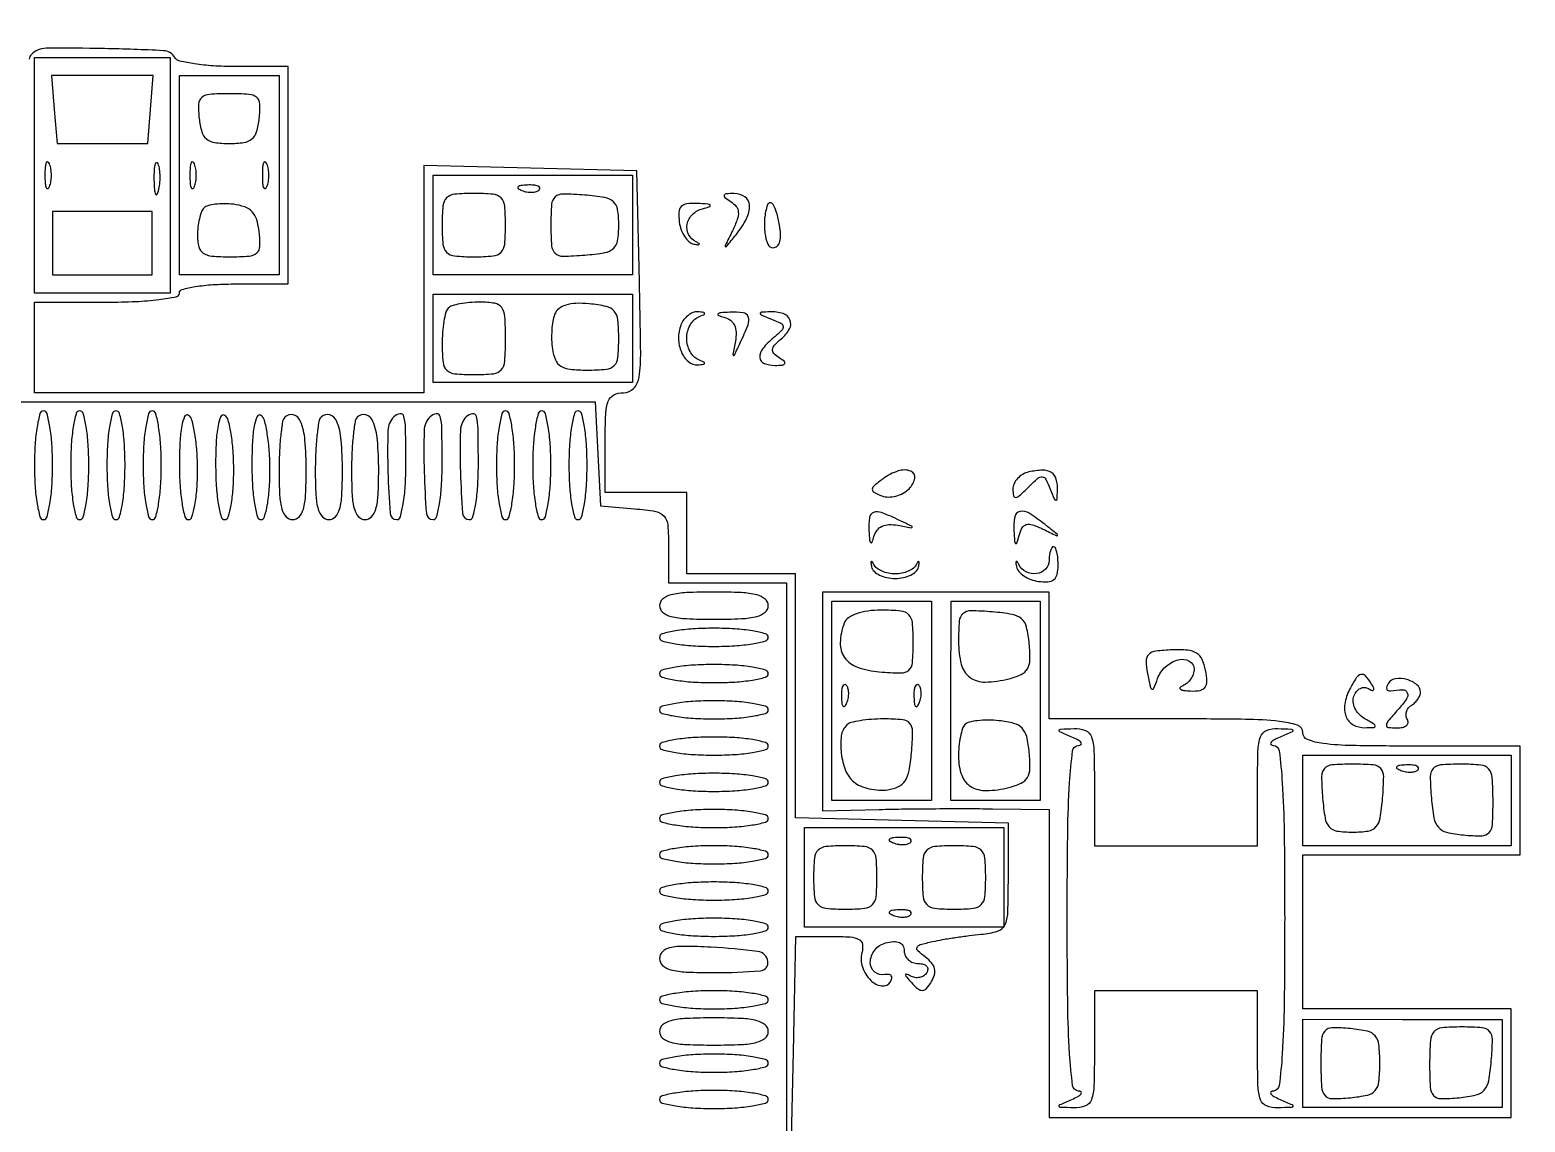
# Model space of a CAD drawing. Extents: x 4 to 1603, y 7 to 792.
# Drawn here: x 698.5 to 863.5, y 408.5 to 529 of the extents above; entities that cross this region are included whole.
import ezdxf

# ---------------------------------------------------------------- set-up
doc = ezdxf.new("R2010")
doc.units = 0

msp = doc.modelspace()

# ---------------------------------------------------------------- linework, layer by layer
for points in [[(4.463028, 790.750623, 0.090794), (4.267848, 789.688086, 0.000004), (4.202933, 675.011121, 0.000189), (4.180203, 548.51456, 0.000114), (4.244173, 398.5), (4.5, 7.5), (803.751263, 7.249377), (1603.002525, 6.998755), (1602.751263, 399.249377), (1602.5, 791.5), (803.718854, 791.750623, 0.000059), (387.797189, 791.831666, 0.000332), (164.795027, 791.700628, 0.000012), (5.544081, 791.497643, 0.311183)], [(717.183578, 519.25, 0.042092), (717.477073, 517.792364, 0.150028), (717.993325, 517.005535, 0.139442), (718.887057, 516.611553, 0.034539), (720.5, 516.5, 0.034539), (722.112943, 516.611553, 0.139442), (723.006675, 517.005535, 0.150028), (723.522927, 517.792364, 0.042092), (723.816422, 519.25, 0.035324), (723.886998, 520.855167, 0.216233), (723.533316, 521.582529, 0.157418), (722.672494, 521.926377, 0.016939), (720.5, 522, 0.016939), (718.327506, 521.926377, 0.157418), (717.466684, 521.582529, 0.216233), (717.113002, 520.855167, 0.035324)], [(700.157895, 513, 0.017491), (700.189089, 512.10856, 0.078554), (700.306058, 511.601562, 0.447206), (700.474999, 511.540618, 0.174857), (700.662281, 511.75, 0.057986), (700.818615, 512.320008, 0.037979), (700.87034, 513, 0.037979), (700.818615, 513.679992, 0.057986), (700.662281, 514.25, 0.174857), (700.474999, 514.459382, 0.447206), (700.306058, 514.398438, 0.078554), (700.189089, 513.89144, 0.017491)], [(712.194949, 512.5, 0.012823), (712.235556, 511.431793, 0.080377), (712.356533, 510.900903, 0.597527), (712.51666, 510.883358, 0.087174), (712.692991, 511.269032, 0.037336), (712.832894, 512.036634, 0.029507), (712.872264, 512.880008, 0.030339), (712.814405, 513.671085, 0.06278), (712.655937, 514.269032, 0.31318), (712.47713, 514.386009, 0.333666), (712.315079, 514.257153, 0.052471), (712.212705, 513.580113, 0.014395)], [(716.157895, 513, 0.017491), (716.189089, 512.10856, 0.078554), (716.306058, 511.601562, 0.447206), (716.474999, 511.540618, 0.174857), (716.662281, 511.75, 0.057986), (716.818615, 512.320008, 0.037979), (716.87034, 513, 0.037979), (716.818615, 513.679992, 0.057986), (716.662281, 514.25, 0.174857), (716.474999, 514.459382, 0.447206), (716.306058, 514.398438, 0.078554), (716.189089, 513.89144, 0.017491)], [(724.157895, 513, 0.017491), (724.189089, 512.10856, 0.078554), (724.306058, 511.601562, 0.447206), (724.474999, 511.540618, 0.174857), (724.662281, 511.75, 0.057986), (724.818615, 512.320008, 0.037979), (724.87034, 513, 0.037979), (724.818615, 513.679992, 0.057986), (724.662281, 514.25, 0.174857), (724.474999, 514.459382, 0.447206), (724.306058, 514.398438, 0.078554), (724.189089, 513.89144, 0.017491)], [(752.8125, 511.316886, 0.051402), (753.359369, 511.160852, 0.05415), (753.916927, 511.123424, 0.060344), (754.402231, 511.202593, 0.126455), (754.729167, 511.395833, 0.296942), (754.77538, 511.614691, 0.208169), (754.592839, 511.799335, 0.077125), (754.112848, 511.910055, 0.028489), (753.416667, 511.921053, 0.018894), (752.670344, 511.862007, 0.168741), (752.37858, 511.720685, 0.470617), (752.395823, 511.538436, 0.054073)], [(744, 507.5, 0.021868), (744.093097, 505.372388, 0.176278), (744.5, 504.5, 0.176278), (745.372388, 504.093097, 0.021868), (747.5, 504, 0.021868), (749.627612, 504.093097, 0.176278), (750.5, 504.5, 0.176278), (750.906903, 505.372388, 0.021868), (751, 507.5, 0.021868), (750.906903, 509.627612, 0.176278), (750.5, 510.5, 0.176278), (749.627612, 510.906903, 0.021868), (747.5, 511, 0.021868), (745.372388, 510.906903, 0.176278), (744.5, 510.5, 0.176278), (744.093097, 509.627612, 0.021868)], [(756, 507.5, 0.018176), (756.083434, 505.205566, 0.196183), (756.487496, 504.390308, 0.187256), (757.356672, 504.07009, 0.016335), (759.75, 504.189635, 0.020378), (761.942444, 504.461398, 0.140701), (762.911636, 504.921996, 0.177086), (763.373259, 505.772952, 0.036644), (763.5, 507.5, 0.036644), (763.373259, 509.227048, 0.177086), (762.911636, 510.078004, 0.140701), (761.942444, 510.538602, 0.020378), (759.75, 510.810365, 0.016335), (757.356672, 510.92991, 0.187256), (756.487496, 510.609692, 0.196183), (756.083434, 509.794434, 0.018176)], [(775.853245, 510.111861, -0.08497), (776.459136, 509.56488, -0.152864), (776.695014, 508.944883, -0.102476), (776.5756, 508.121822, -0.026286), (776.048079, 506.877174, 0.000934), (775.26051, 505.25331, 0.306041), (775.279764, 505.120787, 0.459645), (775.384592, 505.123844, 0.001126), (776.444834, 506.44113, 0.048728), (777.606591, 508.221824, 0.13164), (777.931723, 509.683184, 0.231778), (777.42394, 510.616288, 0.157704), (776.25, 510.984687, 0.015581), (775.371676, 510.949616, 0.274898), (775.147413, 510.793671, 0.351045), (775.206782, 510.559766, 0.020555)], [(717.712576, 509.379243, 0.108211), (717.43767, 508.950178, 0.031115), (717.209319, 508.190569, 0.029737), (717.052482, 507.278843, 0.027732), (717, 506.333333, 0.060892), (717.151998, 505.089862, 0.189255), (717.632117, 504.413563, 0.124664), (718.595732, 504.08209, 0.020819), (720.566422, 504, 0.017643), (722.68944, 504.074935, 0.159249), (723.538996, 504.42059, 0.213995), (723.887952, 505.148722, 0.034973), (723.816422, 506.75, 0.046506), (723.53206, 508.100673, 0.113586), (723.024156, 508.974218, 0.120357), (722.206587, 509.507971, 0.055738), (720.962576, 509.79591, 0.028384), (719.938939, 509.856725, 0.032536), (718.961202, 509.795577, 0.034438), (718.153747, 509.634956, 0.130786)], [(770.180449, 507.828328, 0.052005), (770.397357, 506.978897, 0.056995), (770.780663, 506.220169, 0.064539), (771.26339, 505.659189, 0.134605), (771.775, 505.403328, 0.01415), (772.233161, 505.325702, 0.238062), (772.374375, 505.373738, 0.482015), (772.362259, 505.471882, 0.02232), (772.025, 505.658333, -0.162909), (771.2087, 506.471329, -0.166617), (771.055767, 507.603686, -0.150531), (771.635242, 508.677713, -0.131143), (772.75, 509.310674, 0.014451), (773.54412, 509.542911, 0.559188), (773.579949, 509.690831, 0.18019), (773.315888, 509.812621, 0.006406), (772.180449, 509.883999, 0.042163), (771.019571, 509.844157, 0.171796), (770.396039, 509.536119, 0.182714), (770.127373, 508.91836, 0.04876)], [(779.916667, 509.75, 0.057849), (779.596426, 508.218875, 0.05473), (779.62629, 506.625415, 0.0645), (779.951223, 505.388603, 0.305249), (780.528447, 505, 0.1962), (780.981154, 505.184754, 0.129922), (781.272314, 505.673313, 0.080747), (781.365752, 506.462148, 0.036426), (781.244751, 507.5, 0.021051), (780.919178, 508.88438, 0.06513), (780.543165, 509.76598, 0.265922), (780.205251, 509.958451, 0.322255)], [(744.666667, 498.333333, 0.13383), (744.407375, 497.879756, 0.022027), (744.195833, 496.883333, 0.022866), (744.048852, 495.658442, 0.018427), (744, 494.333333, 0.024666), (744.098603, 492.335788, 0.179682), (744.5125, 491.488095, 0.170228), (745.392076, 491.091296, 0.021645), (747.5, 491, 0.022778), (749.675038, 491.099137, 0.192545), (750.53125, 491.535714, 0.165362), (750.920164, 492.478972, 0.01583), (751, 495, 0.015813), (750.923955, 497.403964, 0.139151), (750.572917, 498.397059, 0.201918), (749.811597, 498.870158, 0.039406), (748.166667, 499, 0.021582), (747.03307, 498.951046, 0.025482), (745.969792, 498.804167, 0.025624), (745.099647, 498.591727, 0.12431)], [(756.414044, 497.636597, 0.052484), (756.217204, 496.901205, 0.023255), (756.106591, 495.901175, 0.022711), (756.086884, 494.821338, 0.028402), (756.170919, 493.822726, 0.065549), (756.503954, 492.627073, 0.157015), (757.099876, 491.939415, 0.111705), (758.133619, 491.593661, 0.025076), (760, 491.5, 0.021868), (762.127612, 491.593097, 0.176278), (763, 492, 0.176278), (763.406903, 492.872388, 0.021868), (763.5, 495, 0.024341), (763.399974, 497.05343, 0.15355), (762.994947, 498.005918, 0.164455), (762.132691, 498.520458, 0.028996), (760.243125, 498.813871, 0.031233), (758.770124, 498.863427, 0.067469), (757.653457, 498.679151, 0.094451), (756.874964, 498.26728, 0.133133)], [(770.361626, 496.5, 0.095527), (770.09356, 494.99205, 0.096072), (770.40638, 493.495799, 0.116082), (771.18339, 492.427388, 0.19554), (772.218615, 492.078947, 0.011982), (772.873211, 492.135049, 0.36718), (772.97782, 492.245655, 0.30932), (772.89123, 492.388093, 0.01027), (772.25, 492.662281, -0.109745), (771.77178, 492.990955, -0.064843), (771.367188, 493.557045, -0.060083), (771.093179, 494.261398, -0.062829), (771, 495, -0.062829), (771.093179, 495.738602, -0.060083), (771.367188, 496.442955, -0.064843), (771.77178, 497.009045, -0.109745), (772.25, 497.337719, 0.01027), (772.89123, 497.611907, 0.30932), (772.97782, 497.754345, 0.36718), (772.873211, 497.864951, 0.011982), (772.218615, 497.921053, 0.107569), (771.685734, 497.838999, 0.071645), (771.144554, 497.536184, 0.067116), (770.677538, 497.067466, 0.070903)], [(775.142614, 497.331355, -0.099497), (775.819251, 496.997671, -0.119968), (776.261299, 496.445978, -0.101051), (776.446425, 495.673768, -0.054986), (776.372088, 494.697357, 0.001352), (776.097601, 493.215398, 0.364775), (776.157355, 493.11082, 0.386085), (776.265341, 493.15455, 0.001392), (776.909189, 494.5, 0.017756), (777.768745, 496.488329, 0.177467), (777.787691, 497.379623, 0.286574), (777.233807, 497.829901, 0.044005), (775.75, 497.883999, 0.008917), (774.74971, 497.814523, 0.164219), (774.462401, 497.688723, 0.563204), (774.492166, 497.536656, 0.022964)], [(780.34695, 497.132621, -0.022014), (781.393077, 496.666793, -0.251782), (781.644618, 496.310348, -0.23464), (781.49472, 495.886208, -0.019356), (780.59695, 495.080461, 0.047617), (779.393213, 493.870719, 0.186529), (779.068787, 492.888211, 0.294821), (779.53493, 492.239786, 0.096009), (780.75, 492.015313, 0.017705), (781.585648, 492.052235, 0.254304), (781.826404, 492.209151, 0.363269), (781.778439, 492.443648, 0.026719), (781.202666, 492.853584, -0.060128), (780.620433, 493.329639, -0.22328), (780.472597, 493.767043, -0.162645), (780.701484, 494.25846, -0.029938), (781.441655, 494.951578, 0.09329), (782.340017, 496.035567, 0.229816), (782.394584, 497.041314, 0.220133), (781.631662, 497.737728, 0.087231), (780.190983, 497.929715, 0.008093), (779.218974, 497.873541, 0.449608), (779.12036, 497.744311, 0.250801), (779.260596, 497.572548, 0.004933)], [(699, 481, 0.015416), (699.071434, 478.683687, 0.025878), (699.291667, 476.75, 0.024068), (699.604992, 475.303225, 0.339565), (700, 475, 0.339565), (700.395008, 475.303225, 0.024068), (700.708333, 476.75, 0.025878), (700.928566, 478.683687, 0.015416), (701, 481, 0.015416), (700.928566, 483.316313, 0.025878), (700.708333, 485.25, 0.024068), (700.395008, 486.696775, 0.339565), (700, 487, 0.339565), (699.604992, 486.696775, 0.024068), (699.291667, 485.25, 0.025878), (699.071434, 483.316313, 0.015416)], [(703, 481, 0.015416), (703.071434, 478.683687, 0.025878), (703.291667, 476.75, 0.024068), (703.604992, 475.303225, 0.339565), (704, 475, 0.339565), (704.395008, 475.303225, 0.024068), (704.708333, 476.75, 0.025878), (704.928566, 478.683687, 0.015416), (705, 481, 0.015416), (704.928566, 483.316313, 0.025878), (704.708333, 485.25, 0.024068), (704.395008, 486.696775, 0.339565), (704, 487, 0.339565), (703.604992, 486.696775, 0.024068), (703.291667, 485.25, 0.025878), (703.071434, 483.316313, 0.015416)], [(707, 481, 0.015416), (707.071434, 478.683687, 0.025878), (707.291667, 476.75, 0.024068), (707.604992, 475.303225, 0.339565), (708, 475, 0.339565), (708.395008, 475.303225, 0.024068), (708.708333, 476.75, 0.025878), (708.928566, 478.683687, 0.015416), (709, 481, 0.015416), (708.928566, 483.316313, 0.025878), (708.708333, 485.25, 0.024068), (708.395008, 486.696775, 0.339565), (708, 487, 0.339565), (707.604992, 486.696775, 0.024068), (707.291667, 485.25, 0.025878), (707.071434, 483.316313, 0.015416)], [(711, 481, 0.015416), (711.071434, 478.683687, 0.025878), (711.291667, 476.75, 0.024068), (711.604992, 475.303225, 0.339565), (712, 475, 0.339565), (712.395008, 475.303225, 0.024068), (712.708333, 476.75, 0.025878), (712.928566, 478.683687, 0.015416), (713, 481, 0.015416), (712.928566, 483.316313, 0.025878), (712.708333, 485.25, 0.024068), (712.395008, 486.696775, 0.339565), (712, 487, 0.339565), (711.604992, 486.696775, 0.024068), (711.291667, 485.25, 0.025878), (711.071434, 483.316313, 0.015416)], [(750, 481, 0.015416), (750.071434, 478.683687, 0.025878), (750.291667, 476.75, 0.024068), (750.604992, 475.303225, 0.339565), (751, 475, 0.339565), (751.395008, 475.303225, 0.024068), (751.708333, 476.75, 0.025878), (751.928566, 478.683687, 0.015416), (752, 481, 0.015416), (751.928566, 483.316313, 0.025878), (751.708333, 485.25, 0.024068), (751.395008, 486.696775, 0.339565), (751, 487, 0.339565), (750.604992, 486.696775, 0.024068), (750.291667, 485.25, 0.025878), (750.071434, 483.316313, 0.015416)], [(754, 481, 0.015416), (754.071434, 478.683687, 0.025878), (754.291667, 476.75, 0.024068), (754.604992, 475.303225, 0.339565), (755, 475, 0.339565), (755.395008, 475.303225, 0.024068), (755.708333, 476.75, 0.025878), (755.928566, 478.683687, 0.015416), (756, 481, 0.015416), (755.928566, 483.316313, 0.025878), (755.708333, 485.25, 0.024068), (755.395008, 486.696775, 0.339565), (755, 487, 0.339565), (754.604992, 486.696775, 0.024068), (754.291667, 485.25, 0.025878), (754.071434, 483.316313, 0.015416)], [(758, 481, 0.015416), (758.071434, 478.683687, 0.025878), (758.291667, 476.75, 0.024068), (758.604992, 475.303225, 0.339565), (759, 475, 0.339565), (759.395008, 475.303225, 0.024068), (759.708333, 476.75, 0.025878), (759.928566, 478.683687, 0.015416), (760, 481, 0.015416), (759.928566, 483.316313, 0.025878), (759.708333, 485.25, 0.024068), (759.395008, 486.696775, 0.339565), (759, 487, 0.339565), (758.604992, 486.696775, 0.024068), (758.291667, 485.25, 0.025878), (758.071434, 483.316313, 0.015416)], [(715, 481.059017, 0.015216), (715.071299, 478.716715, 0.025683), (715.291261, 476.764754, 0.023815), (715.604305, 475.304568, 0.340288), (716, 475, 0.331172), (716.390894, 475.290799, 0.027462), (716.70625, 476.598289, 0.028158), (716.927848, 478.35528, 0.017292), (717, 480.440983, 0.017115), (716.927098, 482.570094, 0.023783), (716.70625, 484.465225, 0.021638), (716.39092, 485.967949, 0.194165), (716, 486.5, 0.455789), (715.580588, 486.36946, 0.058059), (715.26576, 485.343539, 0.033287), (715.061269, 483.576507, 0.012167)], [(719, 481.059017, 0.015216), (719.071299, 478.716715, 0.025683), (719.291261, 476.764754, 0.023815), (719.604305, 475.304568, 0.340288), (720, 475, 0.331172), (720.390894, 475.290799, 0.027462), (720.70625, 476.598289, 0.028158), (720.927848, 478.35528, 0.017292), (721, 480.440983, 0.017115), (720.927098, 482.570094, 0.023783), (720.70625, 484.465225, 0.021638), (720.39092, 485.967949, 0.194165), (720, 486.5, 0.455789), (719.580588, 486.36946, 0.058059), (719.26576, 485.343539, 0.033287), (719.061269, 483.576507, 0.012167)], [(723, 481.059017, 0.015216), (723.071299, 478.716715, 0.025683), (723.291261, 476.764754, 0.023815), (723.604305, 475.304568, 0.340288), (724, 475, 0.331172), (724.390894, 475.290799, 0.027462), (724.70625, 476.598289, 0.028158), (724.927848, 478.35528, 0.017292), (725, 480.440983, 0.017115), (724.927098, 482.570094, 0.023783), (724.70625, 484.465225, 0.021638), (724.39092, 485.967949, 0.194165), (724, 486.5, 0.455789), (723.580588, 486.36946, 0.058059), (723.26576, 485.343539, 0.033287), (723.061269, 483.576507, 0.012167)], [(726.63948, 486.306147, 0.159113), (726.387535, 485.809934, 0.011895), (726.187847, 484.287847, 0.015525), (726.046567, 482.422898, 0.011141), (726, 480.333333, 0.012712), (726.067434, 477.681287, 0.055889), (726.320312, 476.138889, 0.119854), (726.787167, 475.309602, 0.207787), (727.5, 475, 0.210155), (728.214598, 475.31423, 0.118863), (728.681079, 476.156831, 0.054983), (728.9331, 477.727012, 0.012323), (729, 480.440983, 0.02093), (728.860527, 483.771436, 0.07487), (728.369495, 485.839048, 0.229498), (727.588149, 486.548178, 0.274391)], [(730.63948, 486.306147, 0.159113), (730.387535, 485.809934, 0.011895), (730.187847, 484.287847, 0.015525), (730.046567, 482.422898, 0.011141), (730, 480.333333, 0.012712), (730.067434, 477.681287, 0.055889), (730.320312, 476.138889, 0.119854), (730.787167, 475.309602, 0.207787), (731.5, 475, 0.210155), (732.214598, 475.31423, 0.118863), (732.681079, 476.156831, 0.054983), (732.9331, 477.727012, 0.012323), (733, 480.440983, 0.02093), (732.860527, 483.771436, 0.07487), (732.369495, 485.839048, 0.229498), (731.588149, 486.548178, 0.274391)], [(734.63948, 486.306147, 0.159113), (734.387535, 485.809934, 0.011895), (734.187847, 484.287847, 0.015525), (734.046567, 482.422898, 0.011141), (734, 480.333333, 0.012712), (734.067434, 477.681287, 0.055889), (734.320312, 476.138889, 0.119854), (734.787167, 475.309602, 0.207787), (735.5, 475, 0.210155), (736.214598, 475.31423, 0.118863), (736.681079, 476.156831, 0.054983), (736.9331, 477.727012, 0.012323), (737, 480.440983, 0.02093), (736.860527, 483.771436, 0.07487), (736.369495, 485.839048, 0.229498), (735.588149, 486.548178, 0.274391)], [(738.666667, 486.333333, 0.191644), (738.016464, 484.823744, 0.014353), (738.019652, 480.265722, 0.011685), (738.261656, 475.684163, 0.392084), (739, 475, 0.339565), (739.395008, 475.303225, 0.024068), (739.708333, 476.75, 0.025878), (739.928566, 478.683687, 0.015416), (740, 481, 0.003864), (739.969063, 485.003512, 0.057444), (739.787373, 486.390903, 0.386907), (739.352835, 486.680268, 0.15998)], [(742.666667, 486.333333, 0.191644), (742.016464, 484.823744, 0.014353), (742.019652, 480.265722, 0.011685), (742.261656, 475.684163, 0.392084), (743, 475, 0.339565), (743.395008, 475.303225, 0.024068), (743.708333, 476.75, 0.025878), (743.928566, 478.683687, 0.015416), (744, 481, 0.003864), (743.969063, 485.003512, 0.057444), (743.787373, 486.390903, 0.386907), (743.352835, 486.680268, 0.15998)], [(746.666667, 486.333333, 0.191644), (746.016464, 484.823744, 0.014353), (746.019652, 480.265722, 0.011685), (746.261656, 475.684163, 0.392084), (747, 475, 0.339565), (747.395008, 475.303225, 0.024068), (747.708333, 476.75, 0.025878), (747.928566, 478.683687, 0.015416), (748, 481, 0.003864), (747.969063, 485.003512, 0.057444), (747.787373, 486.390903, 0.386907), (747.352835, 486.680268, 0.15998)], [(792.678718, 479.507023, 0.014667), (791.686782, 478.736057, 0.205295), (791.48425, 478.343004, 0.298966), (791.667054, 478.016333, 0.028305), (792.544911, 477.62114, 0.092937), (793.262292, 477.489808, 0.06289), (794.088768, 477.597767, 0.060744), (794.893723, 477.916334, 0.071928), (795.548603, 478.405745, 0.148426), (796.1631, 479.555877, 0.365138), (795.733258, 480.334909, 0.174129), (794.337846, 480.365063, 0.077197)], [(808.75, 480.25074, 0.076754), (808.081267, 479.98635, 0.07403), (807.514063, 479.530016, 0.078669), (807.131986, 478.957511, 0.10829), (807, 478.355247, 0.04808), (807.069794, 477.631117, 0.391815), (807.315361, 477.451406, 0.157112), (807.747191, 477.647769, 0.011737), (808.69394, 478.551082, -0.014705), (809.756139, 479.552573, -0.202695), (810.246469, 479.718668, -0.262306), (810.633616, 479.461455, -0.024236), (811.123654, 478.372511, 0.005221), (811.5628, 477.288302, 0.243129), (811.740002, 477.139498, 0.457104), (811.872993, 477.237687, 0.008945), (811.929715, 478.190983, 0.075401), (811.792713, 479.443175, 0.186232), (811.258986, 480.178685, 0.153455), (810.282609, 480.449199, 0.047294)], [(791.116001, 473.75, 0.008917), (791.185477, 472.74971, 0.164219), (791.311277, 472.462401, 0.563204), (791.463344, 472.492166, 0.022964), (791.668645, 473.142614, -0.099497), (792.002329, 473.819251, -0.119968), (792.554022, 474.261299, -0.101051), (793.326232, 474.446425, -0.054986), (794.302643, 474.372088, 0.001352), (795.784602, 474.097601, 0.364775), (795.88918, 474.157355, 0.386085), (795.84545, 474.265341, 0.001392), (794.5, 474.909189, 0.017756), (792.511671, 475.768745, 0.177467), (791.620377, 475.787691, 0.286574), (791.170099, 475.233807, 0.044005)], [(807.116001, 473.75, 0.005805), (807.187898, 472.612454, 0.196116), (807.306517, 472.374261, 0.54276), (807.449893, 472.414421, 0.011854), (807.688617, 473.246321, -0.060817), (808.023351, 474.091172, -0.206399), (808.479622, 474.448955, -0.149575), (809.161749, 474.422318, -0.028484), (810.322616, 473.941155, 0.000949), (811.836701, 473.213523, 0.416412), (811.933615, 473.248139, 0.345447), (811.907752, 473.360294, 0.000871), (810.55887, 474.444834, 0.027387), (808.79955, 475.702666, 0.193636), (807.786671, 475.890533, 0.306877), (807.216866, 475.310083, 0.058102)], [(791.408333, 469.775, 0.155456), (791.680097, 469.287265, 0.074338), (792.276198, 468.874531, 0.062697), (793.088307, 468.594578, 0.05173), (794, 468.5, 0.05173), (794.911693, 468.594578, 0.062697), (795.723802, 468.874531, 0.074338), (796.319903, 469.287265, 0.155456), (796.591667, 469.775, 0.013819), (796.671476, 470.233682, 0.236791), (796.624792, 470.374375, 0.485648), (796.52802, 470.362824, 0.021854), (796.341667, 470.025, -0.118064), (796.013908, 469.632242, -0.056994), (795.444115, 469.301094, -0.0519), (794.738971, 469.076079, -0.051341), (794, 469, -0.051341), (793.261029, 469.076079, -0.0519), (792.555885, 469.301094, -0.056994), (791.986092, 469.632242, -0.118064), (791.658333, 470.025, 0.021854), (791.47198, 470.362824, 0.485648), (791.375208, 470.374375, 0.236791), (791.328524, 470.233682, 0.013819)], [(811, 470.5, -0.195677), (810.608437, 469.537777, -0.165654), (809.622566, 469.037576, -0.150776), (808.463348, 469.22239, -0.164718), (807.658333, 470.025, 0.02232), (807.471882, 470.362259, 0.482015), (807.373738, 470.374375, 0.238062), (807.325702, 470.233161, 0.01415), (807.403328, 469.775, 0.134605), (807.659189, 469.26339, 0.064539), (808.220169, 468.780663, 0.056995), (808.978897, 468.397357, 0.052005), (809.828328, 468.180449, 0.05022), (810.875986, 468.132495, 0.157193), (811.526265, 468.382064, 0.166583), (811.885956, 468.952761, 0.058126), (812, 469.930449, 0.022795), (811.963822, 470.723604, 0.036489), (811.853125, 471.392069, 0.041763), (811.69376, 471.872113, 0.300261), (811.5, 472, 0.254951), (811.307869, 471.895221, 0.06271), (811.146875, 471.559375, 0.048861), (811.036383, 471.074626, 0.031626)], [(768, 465.5, 0.222027), (768.337712, 464.77697, 0.113455), (769.25, 464.3125, 0.050675), (770.964058, 464.064452, 0.010614), (774, 464, 0.010614), (777.035942, 464.064452, 0.050675), (778.75, 464.3125, 0.113455), (779.662288, 464.77697, 0.222027), (780, 465.5, 0.222027), (779.662288, 466.22303, 0.113455), (778.75, 466.6875, 0.050675), (777.035942, 466.935548, 0.010614), (774, 467, 0.010614), (770.964058, 466.935548, 0.050675), (769.25, 466.6875, 0.113455), (768.337712, 466.22303, 0.222027)], [(786, 454.931083), (786, 442.862165), (792.25, 443.009863, -0.002854), (795.0952, 443.060855, -0.001675), (798.5, 443.091033, -0.001675), (801.904807, 443.098399, -0.002854), (804.75, 443.07878), (811, 443), (811, 426), (811, 409), (836.5, 409), (862, 409), (862, 415), (862, 421), (850.5, 421), (839, 421), (839, 429.5), (839, 438), (851, 438), (863, 438), (863, 444), (863, 450), (851, 450, -0.004073), (844.489921, 450.053031, -0.027022), (841.25, 450.28125, -0.062466), (839.533206, 450.718019, -0.308488), (839, 451.5, 0.325229), (838.420784, 452.296286, 0.051622), (836.416667, 452.723214, 0.023333), (832.670942, 452.948523, 0.003355), (825, 453), (811, 453), (811, 460), (811, 467), (798.5, 467), (786, 467)], [(788.384042, 463.558413, 0.081373), (787.938275, 461.403891, 0.168243), (788.426636, 459.777648, 0.152941), (789.865682, 458.701355, 0.064057), (792.258317, 458.189635, 0.016352), (794.638403, 458.070394, 0.185212), (795.509061, 458.38714, 0.19747), (795.914923, 459.19475, 0.018942), (796, 461.439635, 0.021012), (795.908412, 463.618079, 0.176106), (795.502035, 464.497948, 0.17773), (794.627492, 464.907209, 0.021481), (792.468615, 465, 0.032402), (790.978967, 464.903364, 0.052479), (789.745453, 464.608782, 0.066648), (788.849538, 464.150997, 0.150855)], [(801, 461.52898, 0.060809), (801.305383, 459.027269, 0.174858), (802.262558, 457.595081, 0.167266), (803.947202, 457.066633, 0.054656), (806.563035, 457.426465, 0.04733), (807.909265, 457.903423, 0.15322), (808.601872, 458.534766, 0.127862), (808.879033, 459.52383, 0.028814), (808.810799, 461.284312, 0.033851), (808.505653, 463.127934, 0.157294), (807.954692, 464.039342, 0.135969), (806.927337, 464.528976, 0.022978), (804.75, 464.810365, 0.016301), (802.359818, 464.929916, 0.186164), (801.489412, 464.611466, 0.196932), (801.084261, 463.79997, 0.018545)], [(768, 462, 0.339565), (768.303225, 461.604992, 0.024068), (769.75, 461.291667, 0.025878), (771.683687, 461.071434, 0.015416), (774, 461, 0.015416), (776.316313, 461.071434, 0.025878), (778.25, 461.291667, 0.024068), (779.696775, 461.604992, 0.339565), (780, 462, 0.339565), (779.696775, 462.395008, 0.024068), (778.25, 462.708333, 0.025878), (776.316313, 462.928566, 0.015416), (774, 463, 0.015416), (771.683687, 462.928566, 0.025878), (769.75, 462.708333, 0.024068), (768.303225, 462.395008, 0.339565)], [(821.846572, 458.027953, 0.00631), (822.144634, 456.565676, 0.223802), (822.350443, 456.29721, 0.440137), (822.576345, 456.380399, 0.012836), (822.980021, 457.443043, -0.125568), (823.858717, 458.763384, -0.120037), (825.276708, 459.528558, -0.19032), (826.470162, 459.38437, -0.275257), (827, 458.494849, -0.084941), (826.906665, 457.949404, -0.065007), (826.632812, 457.408657, -0.064755), (826.227886, 456.954306, -0.082687), (825.75, 456.662281, 0.111893), (825.465954, 456.46528, 0.45773), (825.48739, 456.282867, 0.117898), (825.866637, 456.139866, 0.022127), (826.611328, 456.078947, 0.051058), (827.66567, 456.147208, 0.196568), (828.212685, 456.486259, 0.169483), (828.412432, 457.150845, 0.036286), (828.270491, 458.365349, 0.05961), (827.887579, 459.569163, 0.149661), (827.28376, 460.251868, 0.117148), (826.295859, 460.575184, 0.02972), (824.596711, 460.615349, 0.021292), (822.76668, 460.47164, 0.159834), (821.989684, 460.107808, 0.212978), (821.699198, 459.413387, 0.041266)], [(768, 458, 0.339565), (768.303225, 457.604992, 0.024068), (769.75, 457.291667, 0.025878), (771.683687, 457.071434, 0.015416), (774, 457, 0.015416), (776.316313, 457.071434, 0.025878), (778.25, 457.291667, 0.024068), (779.696775, 457.604992, 0.339565), (780, 458, 0.339565), (779.696775, 458.395008, 0.024068), (778.25, 458.708333, 0.025878), (776.316313, 458.928566, 0.015416), (774, 459, 0.015416), (771.683687, 458.928566, 0.025878), (769.75, 458.708333, 0.024068), (768.303225, 458.395008, 0.339565)], [(844.170311, 456.25, 0.076912), (843.634427, 454.641083, 0.136697), (843.777991, 453.261861, 0.171006), (844.564853, 452.354073, 0.134844), (845.833333, 452.030409, 0.00941), (846.843148, 452.067852, 0.409774), (846.973504, 452.211448, 0.250018), (846.848229, 452.42492, 0.005572), (845.791533, 453.056856, -0.074847), (845.181026, 453.547771, -0.077414), (844.750384, 454.191477, -0.08424), (844.560751, 454.884707, -0.116863), (844.646318, 455.520703, -0.077861), (844.940618, 456.032551, -0.106327), (845.352471, 456.366769, -0.124138), (845.815388, 456.47167, -0.13313), (846.259293, 456.339748, 0.041716), (846.642387, 456.145058, 0.356812), (846.813508, 456.197739, 0.260615), (846.829816, 456.409684, 0.030129), (846.595492, 456.845492, 0.042401), (845.929655, 457.742913, 0.279048), (845.417956, 457.903147, 0.194293), (844.901516, 457.53087, 0.021846)], [(848.457695, 456.931549, 0.054601), (848.283106, 456.56497, 0.14855), (848.271604, 456.28071, 0.23942), (848.413369, 456.120533, 0.137941), (848.67567, 456.093644, -0.04119), (850.030503, 456.21545, -0.310168), (850.535978, 455.873931, -0.251637), (850.455943, 455.198526, -0.031154), (849.5, 454, 0.007637), (848.405404, 452.752712, 0.16576), (848.228687, 452.305713, 0.393775), (848.439065, 452.05711, 0.029566), (849.404029, 452, 0.054327), (850.019658, 452.067088, 0.117599), (850.445542, 452.273452, 0.188946), (850.616927, 452.578436, 0.174761), (850.542705, 452.930902, -0.108373), (850.401101, 453.334197, -0.099685), (850.434921, 453.77286, -0.095498), (850.639411, 454.179369, -0.090427), (850.983688, 454.489919, 0.053585), (851.372447, 454.792037, 0.048953), (851.701458, 455.178511, 0.052203), (851.926207, 455.586879, 0.100034), (852, 455.952028, 0.230064), (851.600043, 456.775251, 0.099451), (850.48434, 457.339229, 0.099001), (849.233467, 457.429977, 0.226846)], [(788.078947, 455.416667, 0.018894), (788.137993, 454.670344, 0.168741), (788.279315, 454.37858, 0.470617), (788.461564, 454.395823, 0.054073), (788.683114, 454.8125, 0.051402), (788.839148, 455.359369, 0.05415), (788.876576, 455.916927, 0.060344), (788.797407, 456.402231, 0.126455), (788.604167, 456.729167, 0.296942), (788.385309, 456.77538, 0.208169), (788.200665, 456.592839, 0.077125), (788.089945, 456.112848, 0.028489)], [(796.078947, 455.416667, 0.018894), (796.137993, 454.670344, 0.168741), (796.279315, 454.37858, 0.470617), (796.461564, 454.395823, 0.054073), (796.683114, 454.8125, 0.051402), (796.839148, 455.359369, 0.05415), (796.876576, 455.916927, 0.060344), (796.797407, 456.402231, 0.126455), (796.604167, 456.729167, 0.296942), (796.385309, 456.77538, 0.208169), (796.200665, 456.592839, 0.077125), (796.089945, 456.112848, 0.028489)], [(768, 454, 0.339565), (768.303225, 453.604992, 0.024068), (769.75, 453.291667, 0.025878), (771.683687, 453.071434, 0.015416), (774, 453, 0.015416), (776.316313, 453.071434, 0.025878), (778.25, 453.291667, 0.024068), (779.696775, 453.604992, 0.339565), (780, 454, 0.339565), (779.696775, 454.395008, 0.024068), (778.25, 454.708333, 0.025878), (776.316313, 454.928566, 0.015416), (774, 455, 0.015416), (771.683687, 454.928566, 0.025878), (769.75, 454.708333, 0.024068), (768.303225, 454.395008, 0.339565)], [(788.666667, 452.333333, 0.164571), (788.06341, 451.113222, 0.064117), (788.054063, 449.207046, 0.06295), (788.539483, 447.297138, 0.126531), (789.444958, 446.045681, 0.074494), (790.165604, 445.609767, 0.041702), (791.142566, 445.294727, 0.040508), (792.206315, 445.136551, 0.051913), (793.194958, 445.173236, 0.074588), (794.371559, 445.523994, 0.141372), (795.109344, 446.170439, 0.097777), (795.551207, 447.291435, 0.024495), (795.810365, 449.25, 0.016096), (795.929726, 451.616927, 0.178444), (795.623513, 452.496616, 0.201947), (794.838143, 452.909607, 0.021399), (792.727032, 453, 0.018107), (791.378799, 452.951159, 0.022583), (790.134399, 452.804167, 0.021632), (789.122538, 452.592731, 0.134845)], [(801.71406, 452.380727, 0.120816), (801.43761, 451.924654, 0.026888), (801.209755, 451.034911, 0.026424), (801.052472, 449.951016, 0.022821), (801, 448.801949, 0.08616), (801.350692, 446.781931, 0.172075), (802.36316, 445.541619, 0.144068), (804.081861, 445.085849, 0.054793), (806.563035, 445.426465, 0.04733), (807.909265, 445.903423, 0.15322), (808.601872, 446.534766, 0.127862), (808.879033, 447.52383, 0.028814), (808.810799, 449.284312, 0.032746), (808.524039, 451.04091, 0.134265), (808.016712, 451.982457, 0.14126), (807.116511, 452.508666, 0.037685), (805.46406, 452.797393, 0.023563), (804.249413, 452.85882, 0.028525), (803.110172, 452.797672, 0.029193), (802.179428, 452.638837, 0.140413)], [(768, 450, 0.339565), (768.303225, 449.604992, 0.024068), (769.75, 449.291667, 0.025878), (771.683687, 449.071434, 0.015416), (774, 449, 0.015416), (776.316313, 449.071434, 0.025878), (778.25, 449.291667, 0.024068), (779.696775, 449.604992, 0.339565), (780, 450, 0.339565), (779.696775, 450.395008, 0.024068), (778.25, 450.708333, 0.025878), (776.316313, 450.928566, 0.015416), (774, 451, 0.015416), (771.683687, 450.928566, 0.025878), (769.75, 450.708333, 0.024068), (768.303225, 450.395008, 0.339565)], [(816, 445.5), (816, 439), (825, 439), (834, 439), (834, 445.5, -0.006641), (834.053076, 449.496083, -0.07767), (834.333835, 451.025159, -0.218722), (834.997903, 451.713736, -0.101365), (836.25, 451.929715, -0.003386), (837.738914, 451.87311, -0.326773), (837.895722, 451.747226, -0.368608), (837.814662, 451.576652, -0.003751), (836.5, 451, 0.022562), (835.803702, 450.662813, 0.099298), (835.454687, 450.372382, 0.410092), (835.474023, 450.178769, 0.160542), (835.75, 450.070285, -0.362826), (836.402046, 449.46006, -0.014239), (836.732628, 445.950977, -0.013433), (836.944527, 440.46254, -0.002931), (837, 431, -0.002931), (836.944527, 421.53746, -0.013433), (836.732628, 416.049023, -0.014239), (836.402046, 412.53994, -0.362826), (835.75, 411.929715, 0.160542), (835.474023, 411.821231, 0.410092), (835.454687, 411.627618, 0.099298), (835.803702, 411.337187, 0.022562), (836.5, 411, -0.003751), (837.814662, 410.423348, -0.368608), (837.895722, 410.252774, -0.326773), (837.738914, 410.12689, -0.003386), (836.25, 410.070285, -0.101365), (834.997903, 410.286264, -0.218722), (834.333835, 410.974841, -0.07767), (834.053076, 412.503917, -0.006641), (834, 416.5), (834, 423), (825, 423), (816, 423), (816, 416.5, -0.006641), (815.946924, 412.503917, -0.07767), (815.666165, 410.974841, -0.218722), (815.002097, 410.286264, -0.101365), (813.75, 410.070285, -0.003386), (812.261086, 410.12689, -0.326773), (812.104278, 410.252774, -0.368608), (812.185338, 410.423348, -0.003751), (813.5, 411, 0.022562), (814.196298, 411.337187, 0.099298), (814.545313, 411.627618, 0.410092), (814.525977, 411.821231, 0.160542), (814.25, 411.929715, -0.362826), (813.597954, 412.53994, -0.014239), (813.267372, 416.049023, -0.013433), (813.055473, 421.53746, -0.002931), (813, 431, -0.002931), (813.055473, 440.46254, -0.013433), (813.267372, 445.950977, -0.014239), (813.597954, 449.46006, -0.362826), (814.25, 450.070285, 0.160542), (814.525977, 450.178769, 0.410092), (814.545313, 450.372382, 0.099298), (814.196298, 450.662813, 0.022562), (813.5, 451, -0.003751), (812.185338, 451.576652, -0.368608), (812.104278, 451.747226, -0.326773), (812.261086, 451.87311, -0.003386), (813.75, 451.929715, -0.101365), (815.002097, 451.713736, -0.218722), (815.666165, 451.025159, -0.07767), (815.946924, 449.496083, -0.006641)], [(841.189635, 444.25, 0.020378), (841.461398, 442.057556, 0.140701), (841.921996, 441.088364, 0.177086), (842.772952, 440.626741, 0.036644), (844.5, 440.5, 0.036644), (846.227048, 440.626741, 0.177086), (847.078004, 441.088364, 0.140701), (847.538602, 442.057556, 0.020378), (847.810365, 444.25, 0.016335), (847.92991, 446.643328, 0.187256), (847.609692, 447.512504, 0.196183), (846.794434, 447.916566, 0.018176), (844.5, 448, 0.018176), (842.205566, 447.916566, 0.196183), (841.390308, 447.512504, 0.187256), (841.07009, 446.643328, 0.016335)], [(849.8125, 447.316886, 0.051402), (850.359369, 447.160852, 0.05415), (850.916927, 447.123424, 0.060344), (851.402231, 447.202593, 0.126455), (851.729167, 447.395833, 0.296942), (851.77538, 447.614691, 0.208169), (851.592839, 447.799335, 0.077125), (851.112848, 447.910055, 0.028489), (850.416667, 447.921053, 0.018894), (849.670344, 447.862007, 0.168741), (849.37858, 447.720685, 0.470617), (849.395823, 447.538436, 0.054073)], [(853.189635, 444.25, 0.022995), (853.471804, 442.067229, 0.137093), (853.96341, 441.041759, 0.157075), (854.880663, 440.492335, 0.032999), (856.75, 440.186642, 0.024415), (858.776896, 440.090697, 0.217115), (859.569322, 440.45327, 0.16671), (859.93099, 441.34911, 0.013333), (860, 443.936642, 0.01528), (859.92115, 446.51626, 0.166103), (859.530947, 447.464681, 0.193249), (858.668531, 447.902204, 0.021928), (856.439635, 448, 0.018958), (854.194021, 447.914824, 0.197739), (853.386617, 447.508477, 0.18497), (853.070087, 446.636704, 0.016266)], [(768, 446, 0.339565), (768.303225, 445.604992, 0.024068), (769.75, 445.291667, 0.025878), (771.683687, 445.071434, 0.015416), (774, 445, 0.015416), (776.316313, 445.071434, 0.025878), (778.25, 445.291667, 0.024068), (779.696775, 445.604992, 0.339565), (780, 446, 0.339565), (779.696775, 446.395008, 0.024068), (778.25, 446.708333, 0.025878), (776.316313, 446.928566, 0.015416), (774, 447, 0.015416), (771.683687, 446.928566, 0.025878), (769.75, 446.708333, 0.024068), (768.303225, 446.395008, 0.339565)], [(768, 442, 0.339565), (768.303225, 441.604992, 0.024068), (769.75, 441.291667, 0.025878), (771.683687, 441.071434, 0.015416), (774, 441, 0.015416), (776.316313, 441.071434, 0.025878), (778.25, 441.291667, 0.024068), (779.696775, 441.604992, 0.339565), (780, 442, 0.339565), (779.696775, 442.395008, 0.024068), (778.25, 442.708333, 0.025878), (776.316313, 442.928566, 0.015416), (774, 443, 0.015416), (771.683687, 442.928566, 0.025878), (769.75, 442.708333, 0.024068), (768.303225, 442.395008, 0.339565)], [(793.8125, 439.316886, 0.051402), (794.359369, 439.160852, 0.05415), (794.916927, 439.123424, 0.060344), (795.402231, 439.202593, 0.126455), (795.729167, 439.395833, 0.296942), (795.77538, 439.614691, 0.208169), (795.592839, 439.799335, 0.077125), (795.112848, 439.910055, 0.028489), (794.416667, 439.921053, 0.018894), (793.670344, 439.862007, 0.168741), (793.37858, 439.720685, 0.470617), (793.395823, 439.538436, 0.054073)], [(768, 438, 0.339565), (768.303225, 437.604992, 0.024068), (769.75, 437.291667, 0.025878), (771.683687, 437.071434, 0.015416), (774, 437, 0.015416), (776.316313, 437.071434, 0.025878), (778.25, 437.291667, 0.024068), (779.696775, 437.604992, 0.339565), (780, 438, 0.339565), (779.696775, 438.395008, 0.024068), (778.25, 438.708333, 0.025878), (776.316313, 438.928566, 0.015416), (774, 439, 0.015416), (771.683687, 438.928566, 0.025878), (769.75, 438.708333, 0.024068), (768.303225, 438.395008, 0.339565)], [(785, 435.5, 0.021868), (785.093097, 433.372388, 0.176278), (785.5, 432.5, 0.176278), (786.372388, 432.093097, 0.021868), (788.5, 432, 0.021868), (790.627612, 432.093097, 0.176278), (791.5, 432.5, 0.176278), (791.906903, 433.372388, 0.021868), (792, 435.5, 0.021868), (791.906903, 437.627612, 0.176278), (791.5, 438.5, 0.176278), (790.627612, 438.906903, 0.021868), (788.5, 439, 0.021868), (786.372388, 438.906903, 0.176278), (785.5, 438.5, 0.176278), (785.093097, 437.627612, 0.021868)], [(797, 435.5, 0.021868), (797.093097, 433.372388, 0.176278), (797.5, 432.5, 0.176278), (798.372388, 432.093097, 0.021868), (800.5, 432, 0.021868), (802.627612, 432.093097, 0.176278), (803.5, 432.5, 0.176278), (803.906903, 433.372388, 0.021868), (804, 435.5, 0.021868), (803.906903, 437.627612, 0.176278), (803.5, 438.5, 0.176278), (802.627612, 438.906903, 0.021868), (800.5, 439, 0.021868), (798.372388, 438.906903, 0.176278), (797.5, 438.5, 0.176278), (797.093097, 437.627612, 0.021868)], [(768, 434, 0.339565), (768.303225, 433.604992, 0.024068), (769.75, 433.291667, 0.025878), (771.683687, 433.071434, 0.015416), (774, 433, 0.015416), (776.316313, 433.071434, 0.025878), (778.25, 433.291667, 0.024068), (779.696775, 433.604992, 0.339565), (780, 434, 0.339565), (779.696775, 434.395008, 0.024068), (778.25, 434.708333, 0.025878), (776.316313, 434.928566, 0.015416), (774, 435, 0.015416), (771.683687, 434.928566, 0.025878), (769.75, 434.708333, 0.024068), (768.303225, 434.395008, 0.339565)], [(768, 430, 0.339565), (768.303225, 429.604992, 0.024068), (769.75, 429.291667, 0.025878), (771.683687, 429.071434, 0.015416), (774, 429, 0.015416), (776.316313, 429.071434, 0.025878), (778.25, 429.291667, 0.024068), (779.696775, 429.604992, 0.339565), (780, 430, 0.339565), (779.696775, 430.395008, 0.024068), (778.25, 430.708333, 0.025878), (776.316313, 430.928566, 0.015416), (774, 431, 0.015416), (771.683687, 430.928566, 0.025878), (769.75, 430.708333, 0.024068), (768.303225, 430.395008, 0.339565)], [(793.8125, 431.316886, 0.051402), (794.359369, 431.160852, 0.05415), (794.916927, 431.123424, 0.060344), (795.402231, 431.202593, 0.126455), (795.729167, 431.395833, 0.296942), (795.77538, 431.614691, 0.208169), (795.592839, 431.799335, 0.077125), (795.112848, 431.910055, 0.028489), (794.416667, 431.921053, 0.018894), (793.670344, 431.862007, 0.168741), (793.37858, 431.720685, 0.470617), (793.395823, 431.538436, 0.054073)], [(768, 426.549904, 0.212142), (768.336032, 425.793549, 0.121887), (769.231244, 425.313695, 0.052309), (770.945688, 425.063432, 0.010107), (774.083333, 425, 0.019828), (779.13247, 425.200308, 0.433951), (779.959447, 426.238496, 0.336201), (778.844194, 427.332806, 0.018609), (773.670996, 427.799904, 0.010091), (770.691209, 427.89724, 0.057419), (769.116359, 427.735665, 0.142095), (768.310902, 427.296425, 0.199912)], [(768, 422, 0.339565), (768.303225, 421.604992, 0.024068), (769.75, 421.291667, 0.025878), (771.683687, 421.071434, 0.015416), (774, 421, 0.015416), (776.316313, 421.071434, 0.025878), (778.25, 421.291667, 0.024068), (779.696775, 421.604992, 0.339565), (780, 422, 0.339565), (779.696775, 422.395008, 0.024068), (778.25, 422.708333, 0.025878), (776.316313, 422.928566, 0.015416), (774, 423, 0.015416), (771.683687, 422.928566, 0.025878), (769.75, 422.708333, 0.024068), (768.303225, 422.395008, 0.339565)], [(768, 418.5, 0.222027), (768.337712, 417.77697, 0.113455), (769.25, 417.3125, 0.050675), (770.964058, 417.064452, 0.010614), (774, 417, 0.010614), (777.035942, 417.064452, 0.050675), (778.75, 417.3125, 0.113455), (779.662288, 417.77697, 0.222027), (780, 418.5, 0.222027), (779.662288, 419.22303, 0.113455), (778.75, 419.6875, 0.050675), (777.035942, 419.935548, 0.010614), (774, 420, 0.010614), (770.964058, 419.935548, 0.050675), (769.25, 419.6875, 0.113455), (768.337712, 419.22303, 0.222027)], [(841, 415, 0.012873), (841.067909, 412.362735, 0.165055), (841.427904, 411.457876, 0.219072), (842.219454, 411.091345, 0.024617), (844.25, 411.186642, 0.029142), (846.134379, 411.479902, 0.164544), (846.995474, 411.99469, 0.153309), (847.400056, 412.947471, 0.024332), (847.5, 415, 0.024332), (847.400056, 417.052529, 0.153309), (846.995474, 418.00531, 0.164544), (846.134379, 418.520098, 0.029142), (844.25, 418.813358, 0.024617), (842.219454, 418.908655, 0.219072), (841.427904, 418.542124, 0.165055), (841.067909, 417.637265, 0.012873)], [(853, 414.936642, 0.013333), (853.06901, 412.34911, 0.16671), (853.430678, 411.45327, 0.217115), (854.223104, 411.090697, 0.024415), (856.25, 411.186642, 0.032999), (858.119337, 411.492335, 0.157075), (859.03659, 412.041759, 0.137093), (859.528196, 413.067229, 0.022995), (859.810365, 415.25, 0.016266), (859.929913, 417.636704, 0.18497), (859.613383, 418.508477, 0.197739), (858.805979, 418.914824, 0.018958), (856.560365, 419, 0.021928), (854.331469, 418.902204, 0.193249), (853.469053, 418.464681, 0.166103), (853.07885, 417.51626, 0.01528)], [(768, 415, 0.339565), (768.303225, 414.604992, 0.024068), (769.75, 414.291667, 0.025878), (771.683687, 414.071434, 0.015416), (774, 414, 0.015416), (776.316313, 414.071434, 0.025878), (778.25, 414.291667, 0.024068), (779.696775, 414.604992, 0.339565), (780, 415, 0.339565), (779.696775, 415.395008, 0.024068), (778.25, 415.708333, 0.025878), (776.316313, 415.928566, 0.015416), (774, 416, 0.015416), (771.683687, 415.928566, 0.025878), (769.75, 415.708333, 0.024068), (768.303225, 415.395008, 0.339565)], [(768, 411, 0.339565), (768.303225, 410.604992, 0.024068), (769.75, 410.291667, 0.025878), (771.683687, 410.071434, 0.015416), (774, 410, 0.015416), (776.316313, 410.071434, 0.025878), (778.25, 410.291667, 0.024068), (779.696775, 410.604992, 0.339565), (780, 411, 0.339565), (779.696775, 411.395008, 0.024068), (778.25, 411.708333, 0.025878), (776.316313, 411.928566, 0.015416), (774, 412, 0.015416), (771.683687, 411.928566, 0.025878), (769.75, 411.708333, 0.024068), (768.303225, 411.395008, 0.339565)]]:
    msp.add_lwpolyline(points, format="xyb", close=True)
for points in [[(782.5, 403.5), (782.779877, 416.25), (783.059754, 429), (786.936257, 429, -0.014956), (789.039567, 428.937072, -0.10831), (790.007567, 428.663327, -0.239604), (790.391506, 428.112915, -0.09895), (790.336858, 427.180143, 0.148627), (790.398319, 425.617672, 0.111017), (791.312688, 424.144664, 0.163133), (792.522675, 423.528943, 0.299644), (793.485302, 423.976218, 0.083369), (793.644238, 424.365949, 0.220078), (793.582222, 424.653545, 0.210703), (793.318887, 424.800787, 0.077255), (792.88372, 424.774777, -0.232639), (791.751596, 425.055722, -0.226188), (791.264619, 426.130237, -0.162948), (791.748631, 427.488019, -0.163825), (792.951576, 428.277086, -0.045396), (793.845102, 428.425916, -0.119627), (794.481092, 428.320798, -0.172546), (794.859856, 427.972409, -0.121954), (795, 427.40638, 0.11007), (795.119561, 426.869849, 0.099908), (795.457961, 426.413124, 0.095008), (795.963783, 426.106801, 0.089003), (796.559017, 426, -0.067432), (797.109731, 425.925389, -0.140899), (797.475564, 425.701458, -0.190788), (797.602176, 425.36964, -0.136093), (797.489919, 424.983688, -0.111085), (797.159897, 424.646621, -0.095748), (796.699422, 424.460679, -0.090436), (796.179441, 424.454185, -0.086136), (795.680902, 424.630393, 0.037251), (795.260218, 424.826966, 0.574208), (795.159928, 424.745895, 0.138849), (795.281221, 424.479624, 0.01149), (795.791641, 423.905064, 0.030695), (796.530902, 423.202297, 0.18843), (797.019712, 423.036922, 0.206097), (797.464489, 423.253291, 0.037357), (798.022983, 424.008359, 0.074891), (798.349248, 424.753584, 0.126977), (798.356399, 425.430519, 0.115941), (798.029893, 426.068714, 0.056254), (797.35845, 426.700104, -0.024653), (796.505306, 427.406488, -0.322796), (796.426162, 427.786264, -0.223169), (796.773446, 428.086362, -0.013871), (798.127107, 428.425898, -0.011746), (799.249823, 428.647095, -0.005812), (800.684213, 428.877714, -0.005764), (802.178283, 429.082569, -0.008396), (803.5, 429.225794, 0.046609), (805.31616, 429.564354, 0.215059), (806.113575, 430.23753, 0.104466), (806.44205, 431.59249, 0.007415), (806.5, 435.5), (806.5, 441.5), (794.75, 441.781735), (783, 442.063471), (783, 455.531735), (783, 469), (777, 469), (771, 469), (771, 473.5), (771, 478), (766.5, 478), (762, 478), (762, 483.5, -0.009695), (762.061266, 486.659237, -0.078894), (762.342308, 488.07292, -0.1928), (762.954551, 488.75071, -0.114303), (764.030779, 489, 0.208739), (765.147133, 489.487286, 0.152609), (765.73634, 490.723477, 0.038504), (765.916385, 493.492585, 0.002719), (765.780779, 501.25), (765.5, 513.5), (753.75, 513.781735), (742, 514.063471), (742, 501.531735), (742, 489), (720.5, 489), (699, 489), (699, 494), (699, 499), (707, 499, 0.010616), (710.198174, 499.067911, 0.020476), (712.75, 499.28125, 0.01702), (714.659026, 499.586179, 0.358912), (715, 500, -0.339565), (715.303225, 500.395008, -0.024068), (716.75, 500.708333, -0.025878), (718.683687, 500.928566, -0.015416), (721, 501), (727, 501), (727, 513), (727, 525), (721.059017, 525, -0.015685), (718.738245, 525.072819, -0.022144), (716.68165, 525.29375, -0.019282), (715.045623, 525.608148, -0.199798), (714.5, 526, 0.246809), (713.228029, 526.750878, 0.00707), (706.727455, 526.979726, 0.007986), (700.281305, 527.012464, 0.196083), (698.666667, 526.333333, 0.161051), (698.403673, 525.810475, 0.011119)], [(697, 488), (728.950096, 488), (760.900192, 488), (761.200096, 482.25), (761.5, 476.5), (765.25, 476.189635, -0.020993), (767.573008, 475.898785, -0.171987), (768.492339, 475.387952, -0.163629), (768.908687, 474.39933, -0.018555), (769, 471.939635), (769, 468), (775.5, 468), (782, 468), (782, 436), (782, 404)]]:
    msp.add_lwpolyline(points, format="xyb")
for points in [[(714, 513), (714, 500), (706.5, 500), (699, 500), (699, 513), (699, 526), (706.5, 526), (714, 526)], [(701.189635, 520.25), (701.5, 516.5), (706.5, 516.5), (711.5, 516.5), (711.810365, 520.25), (712.120731, 524), (706.5, 524), (700.879269, 524)], [(726, 513), (726, 502), (720.5, 502), (715, 502), (715, 513), (715, 524), (720.5, 524), (726, 524)], [(765, 507.5), (765, 502), (754, 502), (743, 502), (743, 507.5), (743, 513), (754, 513), (765, 513)], [(701, 505.5), (701, 502), (706.5, 502), (712, 502), (712, 505.5), (712, 509), (706.5, 509), (701, 509)], [(765, 495), (765, 490.12), (754, 490.12), (743, 490.12), (743, 495), (743, 499.88), (754, 499.88), (765, 499.88)], [(798, 455), (798, 444), (792.5, 444), (787, 444), (787, 455), (787, 466), (792.5, 466), (798, 466)], [(810, 455), (810, 444), (805.06998, 444), (800.139959, 444), (800.159927, 455), (800.179896, 466), (805.089948, 466), (810, 466)], [(862, 444), (862, 439), (850.5, 439), (839, 439), (839, 444), (839, 449), (850.5, 449), (862, 449)], [(806, 435.5), (806, 430), (795, 430), (784, 430), (784, 435.5), (784, 441), (795, 441), (806, 441)], [(861, 414.970052), (861, 410.12), (850, 410.12), (839, 410.12), (839, 414.99002), (839, 419.860041), (850, 419.840073), (861, 419.820104)]]:
    msp.add_lwpolyline(points, close=True)

doc.saveas('drawing.dxf')
